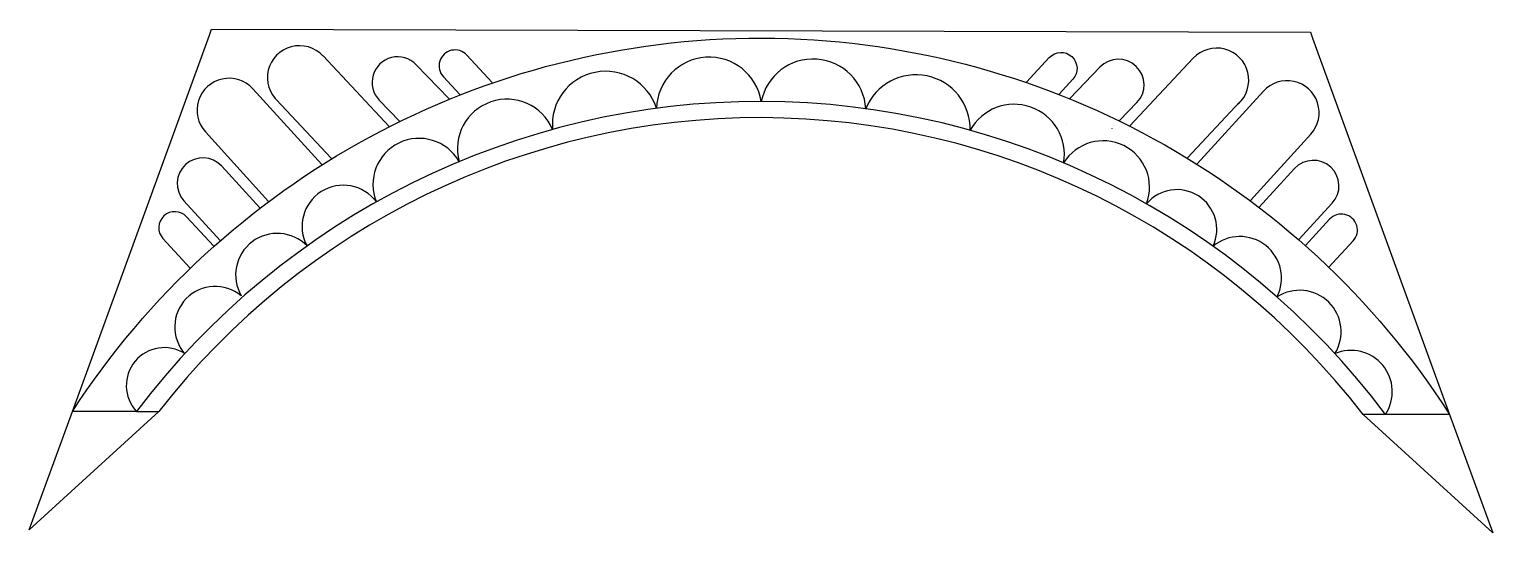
# Model space of a CAD drawing. Header units: millimetres. Extents: x 5834 to 8116, y 7112 to 7897.
import ezdxf

# ---------------------------------------------------------------- set-up
doc = ezdxf.new("R2010")
doc.units = ezdxf.units.MM

msp = doc.modelspace()

# ---------------------------------------------------------------- linework, layer by layer
for p, q in [((6292.2, 7855.9), (6395.1, 7745.7)), ((7649, 7852.1), (7550.5, 7746.6)), ((6305.3, 7695.4), (6219.1, 7787.6)), ((7640.4, 7696.4), (7722.1, 7783.8)), ((7451.9, 7748.8), (7452, 7748.7)), ((7522.6, 7742.4), (7522.9, 7742.7))]:
    msp.add_line(p, q)
for points in [[(6975.5, 7784.5, 0.911006), (6812.2, 7773.8, 0.896684), (6650.2, 7740.9, 0.93403), (6504.4, 7690.7, 0.937524), (6375.4, 7627.8, 0.931516), (6267.2, 7559.1, 0.884473), (6164.7, 7481.4, 0.924427), (6076.6, 7391.1, 0.882788), (6001.3, 7300.9), (6036.3, 7301.1), (5834.1, 7116.3), (5901.3, 7300.9), (6114.9, 7887.8), (6118.3, 7897.2), (7832, 7892.6), (7835.4, 7883.2), (8049, 7296.3), (7949, 7296.3, 0.498984), (6001.3, 7300.9), (5901.3, 7300.9, -0.544533), (8049, 7296.3), (8116.2, 7111.7), (7914, 7296.3)], [(6488.7, 7788.6), (6437.5, 7841.9, 1), (6379.8, 7786.5), (6411.3, 7753.8)], [(6556.1, 7814.1), (6516.5, 7856.9, 1), (6479.8, 7823), (6505.4, 7795.3)], [(7999, 7296.3), (7949, 7296.3, 0.740221), (7870.1, 7391.2, 0.800925), (7779.9, 7479.6, 0.814806), (7680.2, 7558.7, 0.872878), (7576.3, 7625, 0.910592), (7447.1, 7688.7, 0.845381), (7301.3, 7739.6, 0.835738), (7138.6, 7773.3, 0.879347), (6975.5, 7784.5)], [(7389.2, 7814.8), (7424.7, 7853.1, -1), (7461.4, 7819.2), (7440, 7796.1)], [(7534.4, 7754.6), (7561.4, 7782.7, 1), (7503.7, 7838.1), (7456.8, 7789.4)], [(6290.3, 7686.1), (6182.6, 7804.4, 1), (6108.7, 7737.1), (6207.2, 7628.7)], [(7738.5, 7630), (7832.5, 7733.4, 1), (7758.5, 7800.6), (7655.4, 7687.1)], [(7949, 7296.3), (7914, 7296.3, 0.490579), (6036.3, 7301.1)], [(6193.9, 7618.6), (6134.2, 7683.6, 1), (6075.3, 7629.5), (6132, 7567.7)], [(7813.9, 7569), (7865.9, 7625.7, 1), (7807, 7679.8), (7751.9, 7619.8)], [(6121.7, 7558.7), (6079.3, 7604.6, 1), (6042.6, 7570.7), (6085.2, 7524.6)], [(7860.8, 7525.9), (7898.6, 7566.9, 1), (7861.9, 7600.8), (7824.1, 7560)]]:
    msp.add_lwpolyline(points, format="xyb")
msp.add_lwpolyline([(5951.3, 7300.9), (5951.3, 7300.9), (5901.3, 7300.9)])
for centre, start, end in [((6255.5, 7821.6), 43.0477, 228.169), ((7685.7, 7817.8), 311.831, 136.9523)]:
    msp.add_arc(centre, 50, start, end)

doc.saveas('drawing.dxf')
